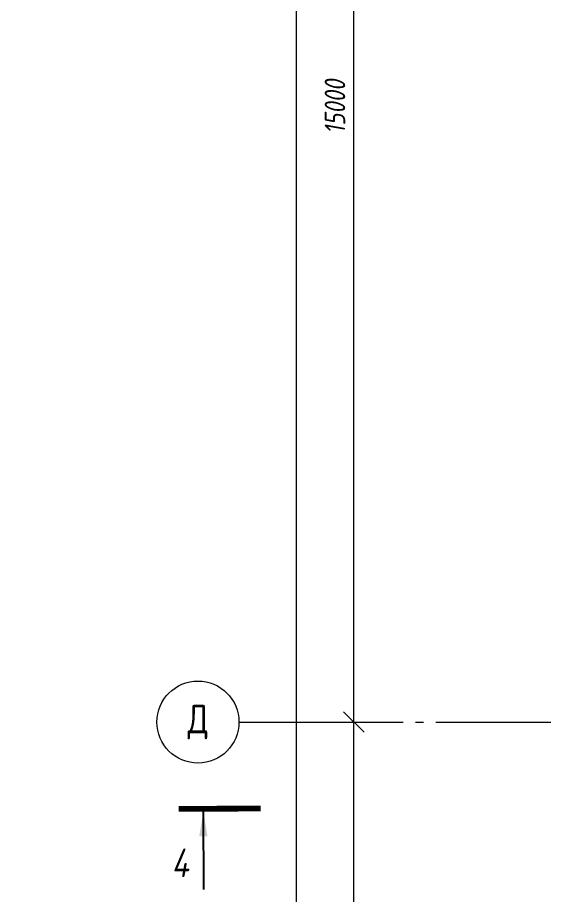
# Model space of a CAD drawing. Header units: millimetres. Extents: x -85420 to 1195317, y -69347 to 470418.
# Drawn here: x 423507 to 429930, y 37463 to 48164 of the extents above; entities that cross this region are included whole.
import ezdxf
from ezdxf import colors
from ezdxf.entities.mleader import LeaderData, LeaderLine
from ezdxf.math import Vec2, Vec3

# ---------------------------------------------------------------- set-up
doc = ezdxf.new("R2010")
doc.units = ezdxf.units.MM
for name, pattern in [('GOST2.303 6', [12, 8, -1.5, 1, -1.5]), ('ГОСТ 2.303 5', [24, 20, -1.5, 1, -1.5]), ('осевая', [50.8, 31.75, -6.35, 6.35, -6.35])]:
    doc.linetypes.add(name, pattern=pattern)
for name, color, linetype, lineweight in [('+АР_Осевые линии', 252, 'GOST2.303 6', 9), ('+АР_Размеры', 252, 'Continuous', 0), ('АР_Отметки', 7, 'Continuous', 5), ('СПДС_СИМВОЛЫ', 7, 'Continuous', 25)]:
    doc.layers.add(name, color=color, linetype=linetype, lineweight=lineweight)
doc.layers.add('ОСИ', color=7, linetype='осевая', lineweight=13, true_color=0x999999)
doc.styles.add('GOST 2.304', font='CS_Gost2304.shx')
doc.styles.add('ISOCPEUR', font='', dxfattribs={"height": 250})
doc.styles.add('ГОСТ 2.304', font='CS_Gost2304.shx', dxfattribs={"oblique": 10})
doc.styles.get('ISOCPEUR').set_extended_font_data('ISOCPEUR', italic=True)
doc.dimstyles.new('СПДС', dxfattribs={"dimscale": 100, "dimtxt": 2.5, "dimasz": 2.5, "dimexe": 2, "dimexo": 0.625, "dimgap": 1, "dimtad": 1, "dimdec": 0, "dimrnd": 5, "dimtxsty": 'ГОСТ 2.304', "dimblk": 'OBLIQUE', "dimblk1": 'OBLIQUE', "dimblk2": 'OBLIQUE', "dimcen": 2.5, "dimdle": 2, "dimadec": 0, "dimazin": 2, "dimtfac": 0.75, "dimtdec": 4, "dimtmove": 1, "dimatfit": 3, "dimfxl": 1, "dimtfill": 1, "dimtolj": 1, "dimarcsym": 1})

# ---------------------------------------------------------------- blocks, each defined once
blk = doc.blocks.new('_Oblique')
at = {"color": 0, "linetype": 'ByBlock', "lineweight": -2}
blk.add_line((-0.5, -0.5), (0.5, 0.5), dxfattribs=at)
blk = doc.blocks.new('*D211')
at = {"layer": '+АР_Размеры', "color": 0, "lineweight": -2, "ltscale": 100, "transparency": 16777216}
for p, q in [((-3500, -6550), (-3500, 55650)), ((-4137, 55450), (-3300, 55450)), ((-4137, -6350), (-3300, -6350))]:
    blk.add_line(p, q, dxfattribs=at)
at = {"layer": 'Defpoints', "color": 0, "transparency": 16777216}
for p in [(-4200, 55450), (-3500, 55450), (-4200, -6350)]:
    blk.add_point(p, dxfattribs=at)
at = {"layer": '+АР_Размеры', "color": 0, "lineweight": -2, "transparency": 16777216, "xscale": 250, "yscale": 250, "zscale": 250}
for p, rotation in [((-3500, 55450), 90), ((-3500, -6350), 270)]:
    blk.add_blockref('_Oblique', p, dxfattribs=dict(at, rotation=rotation))
at = {"layer": '+АР_Размеры', "color": 0, "ltscale": 100, "transparency": 16777216, "insert": (-3732, 19750), "char_height": 250, "attachment_point": 5, "rotation": 90, "style": 'ГОСТ 2.304', "bg_fill": 3, "box_fill_scale": 1.1, "bg_fill_color": 256, "bg_fill_true_color": 13158600, "bg_fill_transparency": 0}
blk.add_mtext('\\A1;61800', dxfattribs=at)
blk = doc.blocks.new('Ось сетки - Диаметр 10 мм-1135821-0_Подвал _-2_700__Планировка')
at = {"layer": '+АР_Осевые линии', "linetype": 'Continuous'}
blk.add_circle((0, 0), 5, dxfattribs=at)
blk = doc.blocks.new('*D216')
at = {"layer": '+АР_Размеры', "color": 0, "lineweight": -2, "ltscale": 100, "transparency": 16777216}
for p, q in [((-2800, 24050), (-2800, 39450)), ((-4137, 39250), (-2600, 39250)), ((-4137, 24250), (-2600, 24250))]:
    blk.add_line(p, q, dxfattribs=at)
at = {"layer": 'Defpoints', "color": 0, "transparency": 16777216}
for p in [(-4200, 39250), (-2800, 39250), (-4200, 24250)]:
    blk.add_point(p, dxfattribs=at)
at = {"layer": '+АР_Размеры', "color": 0, "lineweight": -2, "transparency": 16777216, "xscale": 250, "yscale": 250, "zscale": 250}
for p, rotation in [((-2800, 39250), 90), ((-2800, 24250), 270)]:
    blk.add_blockref('_Oblique', p, dxfattribs=dict(at, rotation=rotation))
at = {"layer": '+АР_Размеры', "color": 0, "ltscale": 100, "transparency": 16777216, "insert": (-3030, 31750), "char_height": 250, "attachment_point": 5, "rotation": 90, "style": 'ГОСТ 2.304', "bg_fill": 3, "box_fill_scale": 1.1, "bg_fill_color": 256, "bg_fill_true_color": 13158600, "bg_fill_transparency": 0}
blk.add_mtext('\\A1;15000', dxfattribs=at)
blk = doc.blocks.new('*D223')
at = {"layer": '+АР_Размеры', "color": 0, "lineweight": -2, "ltscale": 100, "transparency": 16777216}
for p, q in [((-2800, 15050), (-2800, 24450)), ((-4137, 24250), (-2600, 24250)), ((-4137, 15250), (-2600, 15250))]:
    blk.add_line(p, q, dxfattribs=at)
at = {"layer": 'Defpoints', "color": 0, "transparency": 16777216}
for p in [(-4200, 24250), (-2800, 24250), (-4200, 15250)]:
    blk.add_point(p, dxfattribs=at)
at = {"layer": '+АР_Размеры', "color": 0, "lineweight": -2, "transparency": 16777216, "xscale": 250, "yscale": 250, "zscale": 250}
for p, rotation in [((-2800, 24250), 90), ((-2800, 15250), 270)]:
    blk.add_blockref('_Oblique', p, dxfattribs=dict(at, rotation=rotation))
at = {"layer": '+АР_Размеры', "color": 0, "ltscale": 100, "transparency": 16777216, "insert": (-3032, 19750), "char_height": 250, "attachment_point": 5, "rotation": 90, "style": 'ГОСТ 2.304', "bg_fill": 3, "box_fill_scale": 1.1, "bg_fill_color": 256, "bg_fill_true_color": 13158600, "bg_fill_transparency": 0}
blk.add_mtext('\\A1;9000', dxfattribs=at)
blk = doc.blocks.new('_DotSmall')
at = {"color": 0, "linetype": 'ByBlock', "const_width": 0.5}
blk.add_lwpolyline([(-0.0625, 0, 1), (0.0625, 0, 1)], format="xyb", close=True, dxfattribs=at)
blk = doc.blocks.new('A$C314F1C93')
at = {"layer": '+АР_Осевые линии', "linetype": 'ГОСТ 2.303 5', "lineweight": 0, "ltscale": 100}
blk.add_lwpolyline([(-4200, 24250), (75280, 24250)], dxfattribs=at)
at = {"layer": '+АР_Осевые линии', "linetype": 'ГОСТ 2.303 5', "lineweight": 25, "ltscale": 100, "xscale": 100.0000000000002, "yscale": 100.0000000000002, "zscale": 100.0000000000002, "rotation": 90}
blk.add_blockref('Ось сетки - Диаметр 10 мм-1135821-0_Подвал _-2_700__Планировка', (-4700, 24250), dxfattribs=at)
at = {"layer": '+АР_Осевые линии', "linetype": 'ГОСТ 2.303 5', "lineweight": 0, "ltscale": 100, "insert": (-4700, 24250), "char_height": 350, "attachment_point": 5, "style": 'GOST 2.304'}
blk.add_mtext('Д', dxfattribs=at)
at = {"layer": '+АР_Размеры', "ltscale": 100}
dim = blk.add_linear_dim(base=(-3500, 55450), p1=(-4200, -6350), p2=(-4200, 55450), angle=90, dimstyle='СПДС', override={"dimscale": 100}, dxfattribs=at)
dim.commit()
dim.dimension.update_dxf_attribs({"geometry": '*D211', "text_midpoint": (-3500, 19750), "dimtype": 160})
dim = blk.add_linear_dim(base=(-2800, 24250), p1=(-4200, 15250), p2=(-4200, 24250), angle=90, dimstyle='СПДС', override={"dimscale": 100}, dxfattribs=at)
dim.commit()
dim.dimension.update_dxf_attribs({"geometry": '*D223', "text_midpoint": (-3032.2, 19750)})
dim = blk.add_linear_dim(base=(-2800, 39250), p1=(-4200, 24250), p2=(-4200, 39250), angle=90, dimstyle='СПДС', override={"dimscale": 100}, dxfattribs=at)
dim.commit()
dim.dimension.update_dxf_attribs({"geometry": '*D216', "text_midpoint": (-3030.2, 31750)})
blk = doc.blocks.new('АР план')
at = {"layer": 'АР_Отметки', "lineweight": 9}
ml = blk.add_multileader_mtext('Standard', dxfattribs=at)
ml.set_content('+3,950', color=256, style='ISOCPEUR')
ml.set_leader_properties(color=256, linetype='Continuous', lineweight=-1)
ml.set_arrow_properties(name='DOTSMALL')
ml.build(insert=Vec2(0, 0))
ml.multileader.update_dxf_attribs({"has_text_frame": 1, "text_left_attachment_type": 4, "text_right_attachment_type": 4, "dogleg_length": 100, "arrow_head_size": 180})
ctx = ml.context
ctx.base_point, ctx.char_height, ctx.arrow_head_size, ctx.landing_gap_size, ctx.plane_origin = Vec3(653061.3, 32239.7), 250, 180, 50, Vec3(652979.9, 30972.2)
ctx.left_attachment, ctx.right_attachment = 4, 4
notes = []
notes.append((ctx, [(0, (0, 0, 0), (0, 0), (1, 0), 1, [])]))
ctx.mtext.insert, ctx.mtext.width, ctx.mtext.line_spacing_style, ctx.mtext.flow_direction = Vec3(653111.3, 32573.1), 852.697, 2, 5
ml = blk.add_multileader_mtext('Standard', dxfattribs=at)
ml.set_content('+1,975', color=256, style='ISOCPEUR')
ml.set_leader_properties(color=256, linetype='Continuous', lineweight=-1)
ml.set_arrow_properties(name='DOTSMALL')
ml.build(insert=Vec2(0, 0))
ml.multileader.update_dxf_attribs({"has_text_frame": 1, "text_left_attachment_type": 4, "text_right_attachment_type": 4, "dogleg_length": 100, "arrow_head_size": 180})
ctx = ml.context
ctx.base_point, ctx.char_height, ctx.arrow_head_size, ctx.landing_gap_size, ctx.plane_origin = Vec3(652749.3, 27128.7), 250, 180, 50, Vec3(655881.4, 25957)
ctx.left_attachment, ctx.right_attachment = 4, 4
notes.append((ctx, [(0, (0, 0, 0), (0, 0), (1, 0), 1, [])]))
ctx.mtext.insert, ctx.mtext.width, ctx.mtext.line_spacing_style, ctx.mtext.flow_direction = Vec3(652799.3, 27528.7), 852.697, 2, 5
for ctx, leaders in notes:
    for number, flags, end, landing, length, lines in leaders:
        leader = LeaderData()
        leader.index, (leader.has_last_leader_line, leader.has_dogleg_vector, leader.attachment_direction) = number, flags
        leader.last_leader_point, leader.dogleg_vector, leader.dogleg_length = Vec3(end), Vec3(landing), length
        for number, points, colour, breaks in lines:
            line = LeaderLine()
            line.index, line.vertices, line.color, line.breaks = number, Vec3.list(points), colors.encode_raw_color(colour), breaks
            leader.lines.append(line)
        ctx.leaders.append(leader)

msp = doc.modelspace()

# ---------------------------------------------------------------- block references
at = {"layer": 'ОСИ', "ltscale": 40}
msp.add_blockref('A$C314F1C93', (430406.4, 15326.4, 0), dxfattribs=at)

# ---------------------------------------------------------------- next in the draw order: linework, layer by layer
at = {"layer": 'СПДС_СИМВОЛЫ', "linetype": 'Continuous', "lineweight": 25, "ltscale": 100}
msp.add_line((425771.7, 38484.6), (425774.9, 37534.6), dxfattribs=at)
at = {"layer": 'СПДС_СИМВОЛЫ', "linetype": 'Continuous', "lineweight": 25, "ltscale": 100, "const_width": 70}
msp.add_lwpolyline([(425471.6, 38518.5), (426471.6, 38522)], dxfattribs=at)
at = {"layer": 'СПДС_СИМВОЛЫ', "linetype": 'Continuous', "lineweight": 25, "ltscale": 100}
msp.add_solid([(425771.7, 38484.6), (425823, 38184.3), (425722.4, 38184)], dxfattribs=at)

# ---------------------------------------------------------------- next in the draw order: texts
at = {"layer": 'СПДС_СИМВОЛЫ', "color": 7, "linetype": 'Continuous', "lineweight": 25, "ltscale": 100, "style": 'ГОСТ 2.304', "oblique": 10}
msp.add_text('4', height=350, dxfattribs=at).set_placement((425384.5, 37684.8))

# ---------------------------------------------------------------- next in the draw order: block references
at = {"color": 12, "true_color": 0xe00000}
msp.add_blockref('АР план', (-85419.9, 14341.6), dxfattribs=at)

doc.saveas('drawing.dxf')
